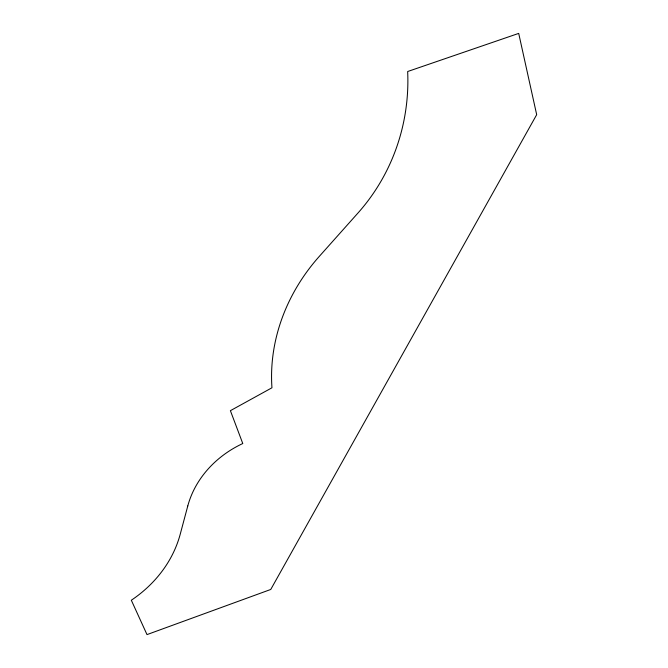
<?xml version="1.0" encoding="UTF-8"?>
<svg xmlns="http://www.w3.org/2000/svg" width="668" height="668" viewBox="0 0 668 668"><rect width="100%" height="100%" fill="white"/><g stroke="black" fill="none" stroke-linecap="round" stroke-linejoin="round"><path stroke-width="1" d="M187.775 505.985L180.251 534.133A134.602 115.923 -1.6 0 1 131.32 600.231L147.002 634.6L270.757 589.46L536.68 114.687L518.702 33.4L407.664 71.518A198.889 193.745 74.9 0 1 357.956 213.042L319.271 256.42A181.195 161.238 -36.1 0 0 271.959 387.782L230.393 410.678L242.776 443.535A97.645 84.652 -18.1 0 0 187.775 505.985"/></g></svg>
